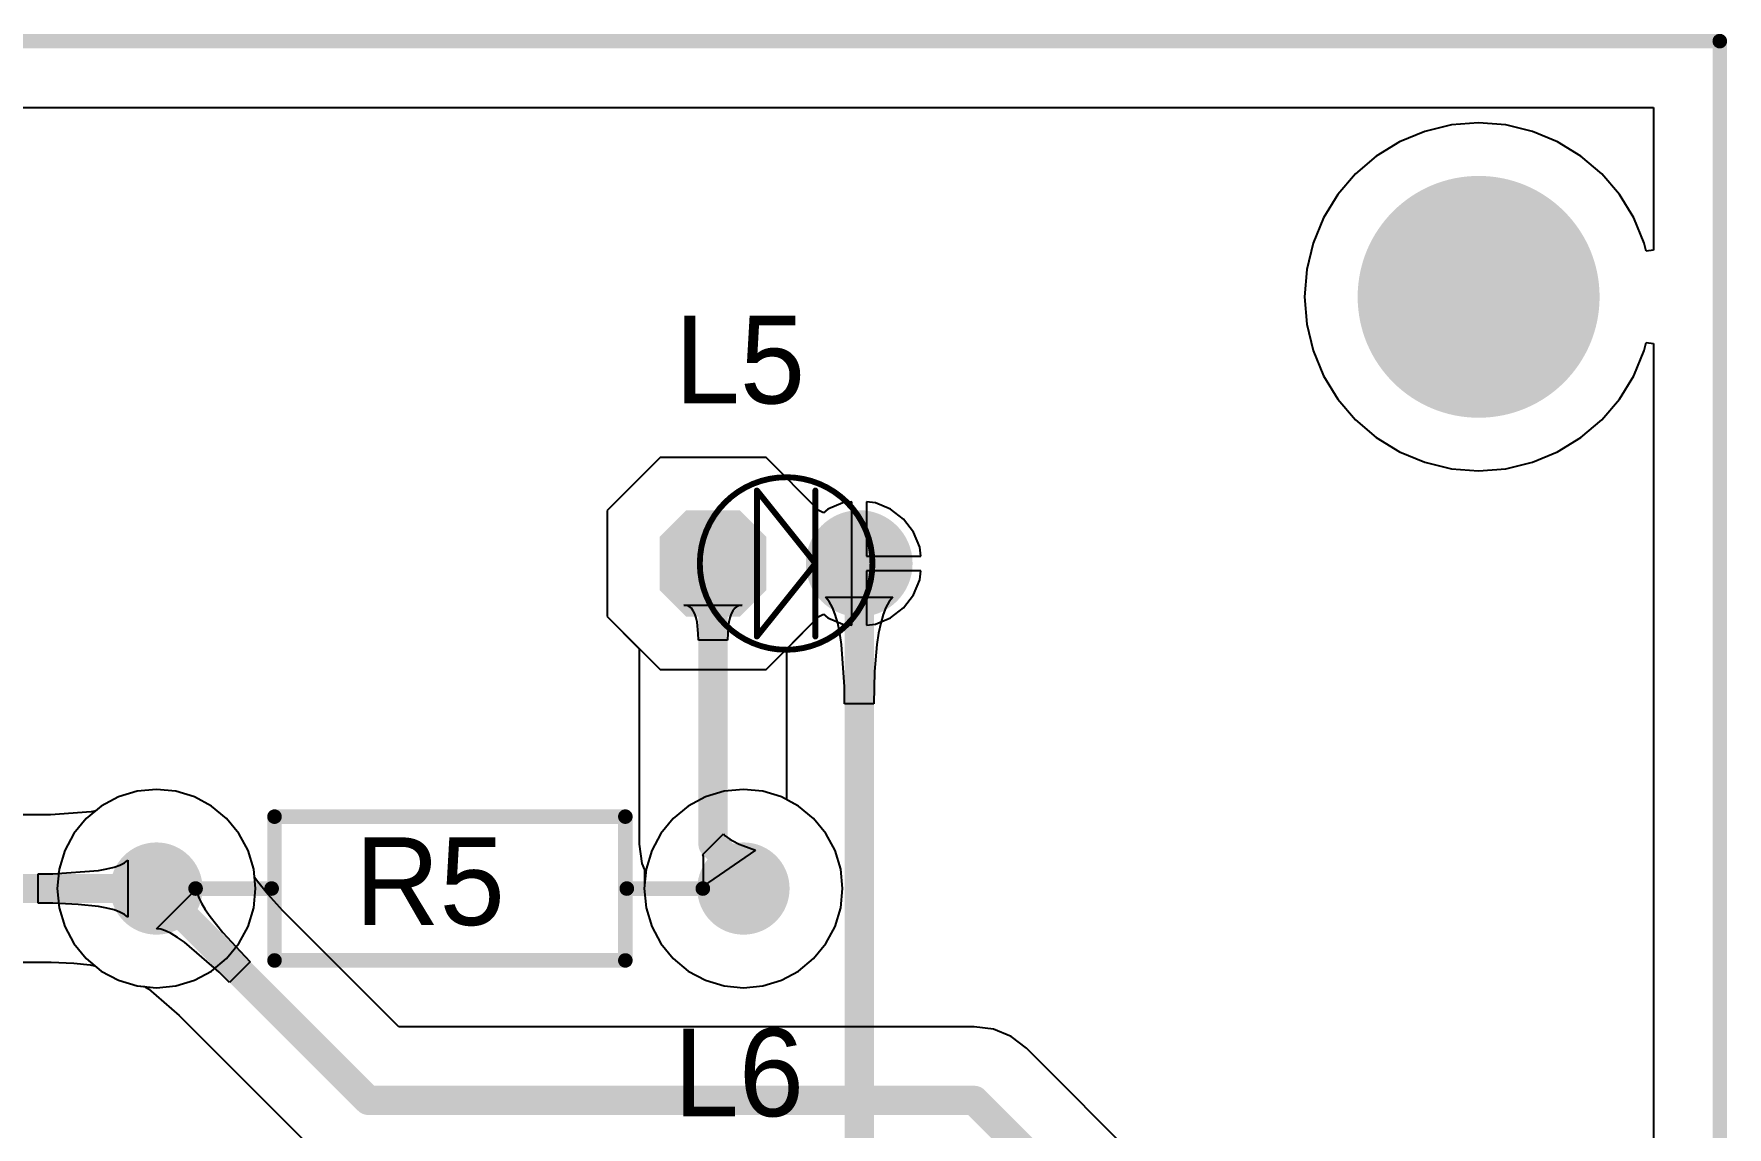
# Model space of a CAD drawing. Header units: millimetres. Extents: x 0 to 140, y 0 to 130.
# Drawn here: x 110.79 to 140.21, y 111.17 to 130.18 of the extents above; entities that cross this region are included whole.
import ezdxf

# ---------------------------------------------------------------- set-up
doc = ezdxf.new("R2010")
doc.units = ezdxf.units.MM
for name, color, linetype in [('BottomLayer', 5, 'Continuous'), ('BottomSolder', 6, 'Continuous'), ('KeepOutLayer', 6, 'Continuous'), ('MultiLayer', 9, 'Continuous'), ('PadHoleLayer', 156, 'Continuous'), ('TopLayer', 1, 'Continuous'), ('TopOverlay', 2, 'Continuous'), ('TopSolder', 216, 'Continuous')]:
    doc.layers.add(name, color=color, linetype=linetype)

# ---------------------------------------------------------------- blocks, each defined once
blk = doc.blocks.new('_________1_4__52')
at = {"layer": 'BottomLayer'}
h = blk.add_hatch(color=5, dxfattribs=at)
edge = h.paths.add_edge_path()
edge.add_arc((-5.1, 0), 0.7, 0, 360)
h = blk.add_hatch(color=5, dxfattribs=at)
edge = h.paths.add_edge_path()
edge.add_arc((5.1, 0), 0.7, 0, 360)
at = {"layer": 'BottomSolder'}
h = blk.add_hatch(color=6, dxfattribs=at)
edge = h.paths.add_edge_path()
edge.add_arc((-5.1, 0), 0.802, 0, 360)
h = blk.add_hatch(color=6, dxfattribs=at)
edge = h.paths.add_edge_path()
edge.add_arc((5.1, 0), 0.802, 0, 360)
at = {"layer": 'MultiLayer'}
h = blk.add_hatch(color=9, dxfattribs=at)
edge = h.paths.add_edge_path()
edge.add_arc((-5.1, 0), 0.7, 0, 360)
h = blk.add_hatch(color=9, dxfattribs=at)
edge = h.paths.add_edge_path()
edge.add_arc((5.1, 0), 0.7, 0, 360)
at = {"layer": 'PadHoleLayer'}
h = blk.add_hatch(color=156, dxfattribs=at)
edge = h.paths.add_edge_path()
edge.add_arc((-5.1, 0), 0.3, 0, 360)
h = blk.add_hatch(color=156, dxfattribs=at)
edge = h.paths.add_edge_path()
edge.add_arc((5.1, 0), 0.3, 0, 360)
at = {"layer": 'TopLayer'}
h = blk.add_hatch(color=1, dxfattribs=at)
edge = h.paths.add_edge_path()
edge.add_arc((-5.1, 0), 0.7, 0, 360)
h = blk.add_hatch(color=1, dxfattribs=at)
edge = h.paths.add_edge_path()
edge.add_arc((5.1, 0), 0.7, 0, 360)
at = {"layer": 'TopSolder'}
h = blk.add_hatch(color=216, dxfattribs=at)
edge = h.paths.add_edge_path()
edge.add_arc((-5.1, 0), 0.802, 0, 360)
h = blk.add_hatch(color=216, dxfattribs=at)
edge = h.paths.add_edge_path()
edge.add_arc((5.1, 0), 0.802, 0, 360)
at = {"layer": 'TopOverlay', "const_width": 0.254}
for points in [[(-3.048, 1.25), (-3.048, -1.25)], [(3.048, 1.25), (-3.048, 1.25)], [(3.048, 1.25), (3.048, -1.25)], [(-3.073, 0), (-4.394, 0)], [(4.42, 0), (3.099, 0)], [(3.048, -1.25), (-3.048, -1.25)]]:
    blk.add_lwpolyline(points, dxfattribs=at)
at = {"layer": 'TopOverlay', "const_width": 0.127}
for points in [[(-3.111, 1.25, 1), (-2.985, 1.25, 1)], [(-3.111, 1.25, 1), (-2.985, 1.25, 1)], [(2.985, 1.25, 1), (3.111, 1.25, 1)], [(2.985, 1.25, 1), (3.111, 1.25, 1)], [(-4.458, 0, 1), (-4.331, 0, 1)], [(-3.137, 0, 1), (-3.01, 0, 1)], [(3.035, 0, 1), (3.162, 0, 1)], [(4.356, 0, 1), (4.483, 0, 1)], [(-3.111, -1.25, 1), (-2.985, -1.25, 1)], [(-3.111, -1.25, 1), (-2.985, -1.25, 1)], [(2.985, -1.25, 1), (3.111, -1.25, 1)], [(2.985, -1.25, 1), (3.111, -1.25, 1)]]:
    blk.add_lwpolyline(points, format="xyb", close=True, dxfattribs=at)
blk = doc.blocks.new('LED_3MM_RED_65')
at = {"layer": 'BottomLayer'}
blk.add_hatch(color=5, dxfattribs=at).paths.add_polyline_path([(0.413, 0.826), (-0.413, 0.826), (-0.826, 0.413), (-0.826, -0.413), (-0.413, -0.826), (0.413, -0.826), (0.826, -0.413), (0.826, 0.413)])
h = blk.add_hatch(color=5, dxfattribs=at)
edge = h.paths.add_edge_path()
edge.add_arc((2.54, 0), 0.826, 0, 360)
at = {"layer": 'BottomSolder'}
blk.add_hatch(color=6, dxfattribs=at).paths.add_polyline_path([(0.464, 0.927), (-0.464, 0.927), (-0.927, 0.464), (-0.927, -0.464), (-0.464, -0.927), (0.464, -0.927), (0.927, -0.464), (0.927, 0.464)])
h = blk.add_hatch(color=6, dxfattribs=at)
edge = h.paths.add_edge_path()
edge.add_arc((2.54, 0), 0.927, 0, 360)
at = {"layer": 'MultiLayer'}
blk.add_hatch(color=9, dxfattribs=at).paths.add_polyline_path([(0.413, 0.826), (-0.413, 0.826), (-0.826, 0.413), (-0.826, -0.413), (-0.413, -0.826), (0.413, -0.826), (0.826, -0.413), (0.826, 0.413)])
h = blk.add_hatch(color=9, dxfattribs=at)
edge = h.paths.add_edge_path()
edge.add_arc((2.54, 0), 0.826, 0, 360)
at = {"layer": 'PadHoleLayer'}
h = blk.add_hatch(color=156, dxfattribs=at)
edge = h.paths.add_edge_path()
edge.add_arc((0, 0), 0.508, 0, 360)
h = blk.add_hatch(color=156, dxfattribs=at)
edge = h.paths.add_edge_path()
edge.add_arc((2.54, 0), 0.508, 0, 360)
at = {"layer": 'TopLayer'}
blk.add_hatch(color=1, dxfattribs=at).paths.add_polyline_path([(0.413, 0.826), (-0.413, 0.826), (-0.826, 0.413), (-0.826, -0.413), (-0.413, -0.826), (0.413, -0.826), (0.826, -0.413), (0.826, 0.413)])
h = blk.add_hatch(color=1, dxfattribs=at)
edge = h.paths.add_edge_path()
edge.add_arc((2.54, 0), 0.826, 0, 360)
at = {"layer": 'TopSolder'}
blk.add_hatch(color=216, dxfattribs=at).paths.add_polyline_path([(0.464, 0.927), (-0.464, 0.927), (-0.927, 0.464), (-0.927, -0.464), (-0.464, -0.927), (0.464, -0.927), (0.927, -0.464), (0.927, 0.464)])
h = blk.add_hatch(color=216, dxfattribs=at)
edge = h.paths.add_edge_path()
edge.add_arc((2.54, 0), 0.927, 0, 360)
at = {"layer": 'TopOverlay'}
for points, const_width in [([(2.77, 0, 1), (-0.23, 0, 1)], 0.102), ([(0.737, 1.27, 1), (0.787, 1.27, 1)], 0.0508), ([(0.737, 1.27, 1), (0.787, 1.27, 1)], 0.0508), ([(1.753, 1.27, 1), (1.803, 1.27, 1)], 0.0508), ([(-0.255, 0, 1), (-0.205, 0, 1)], 0.0508), ([(1.753, 0, 1), (1.803, 0, 1)], 0.0508), ([(1.753, 0, 1), (1.803, 0, 1)], 0.0508), ([(1.753, 0, 1), (1.803, 0, 1)], 0.0508), ([(1.753, 0, 1), (1.803, 0, 1)], 0.0508), ([(2.745, 0, 1), (2.795, 0, 1)], 0.0508), ([(0.737, -1.27, 1), (0.787, -1.27, 1)], 0.0508), ([(0.737, -1.27, 1), (0.787, -1.27, 1)], 0.0508), ([(1.753, -1.27, 1), (1.803, -1.27, 1)], 0.0508)]:
    blk.add_lwpolyline(points, format="xyb", close=True, dxfattribs=dict(at, const_width=const_width))
at = {"layer": 'TopOverlay', "const_width": 0.102}
for points in [[(0.762, 1.27), (1.778, 0)], [(0.762, -1.27), (0.762, 1.27)], [(1.778, 0), (1.778, 1.27)], [(0.762, -1.27), (1.778, 0)], [(1.778, -1.27), (1.778, 0)]]:
    blk.add_lwpolyline(points, dxfattribs=at)

msp = doc.modelspace()

# ---------------------------------------------------------------- hatches: boundary and pattern name
at = {"layer": 'BottomLayer'}
h = msp.add_hatch(color=5, dxfattribs=at)
edge = h.paths.add_edge_path()
edge.add_arc((135.89, 125.603), 2, 0, 360)
at = {"layer": 'BottomSolder'}
h = msp.add_hatch(color=6, dxfattribs=at)
edge = h.paths.add_edge_path()
edge.add_arc((135.89, 125.603), 2.102, 0, 360)
at = {"layer": 'MultiLayer'}
h = msp.add_hatch(color=9, dxfattribs=at)
edge = h.paths.add_edge_path()
edge.add_arc((135.89, 125.603), 2, 0, 360)
at = {"layer": 'PadHoleLayer'}
h = msp.add_hatch(color=156, dxfattribs=at)
edge = h.paths.add_edge_path()
edge.add_arc((135.89, 125.603), 1.5, 0, 360)
at = {"layer": 'TopLayer'}
h = msp.add_hatch(color=1, dxfattribs=at)
edge = h.paths.add_edge_path()
edge.add_arc((135.89, 125.603), 2, 0, 360)
at = {"layer": 'TopSolder'}
h = msp.add_hatch(color=216, dxfattribs=at)
edge = h.paths.add_edge_path()
edge.add_arc((135.89, 125.603), 2.102, 0, 360)

# ---------------------------------------------------------------- linework, layer by layer
at = {"layer": 'BottomLayer'}
for p, q in [((1.153, 128.895), (138.928, 128.895)), ((138.928, 128.895), (138.928, 126.412)), ((135.417, 128.591), (134.955, 128.48)), ((135.89, 128.628), (135.417, 128.591)), ((136.363, 128.591), (135.89, 128.628)), ((136.825, 128.48), (136.363, 128.591)), ((134.517, 128.299), (134.112, 128.051)), ((134.955, 128.48), (134.517, 128.299)), ((137.263, 128.299), (136.825, 128.48)), ((137.668, 128.051), (137.263, 128.299)), ((134.112, 128.051), (133.751, 127.742)), ((138.029, 127.742), (137.668, 128.051)), ((133.751, 127.742), (133.442, 127.381)), ((138.338, 127.381), (138.029, 127.742)), ((133.442, 127.381), (133.194, 126.976)), ((138.586, 126.976), (138.338, 127.381)), ((133.194, 126.976), (133.013, 126.538)), ((138.767, 126.538), (138.586, 126.976)), ((133.013, 126.538), (132.902, 126.076)), ((138.801, 126.397), (138.767, 126.538)), ((138.928, 126.412), (138.801, 126.397)), ((132.902, 126.076), (132.865, 125.603)), ((132.865, 125.603), (132.902, 125.13)), ((132.902, 125.13), (133.013, 124.668)), ((138.767, 124.668), (138.801, 124.809)), ((138.801, 124.809), (138.928, 124.794)), ((138.928, 124.794), (138.928, 5.635)), ((133.013, 124.668), (133.194, 124.23)), ((138.586, 124.23), (138.767, 124.668)), ((133.194, 124.23), (133.442, 123.825)), ((138.338, 123.825), (138.586, 124.23)), ((133.442, 123.825), (133.751, 123.464)), ((138.029, 123.464), (138.338, 123.825)), ((133.751, 123.464), (134.112, 123.155)), ((137.668, 123.155), (138.029, 123.464)), ((134.112, 123.155), (134.517, 122.907)), ((137.263, 122.907), (137.668, 123.155)), ((121.666, 122.808), (120.745, 121.888)), ((123.508, 122.808), (121.666, 122.808)), ((124.428, 121.888), (123.508, 122.808)), ((134.517, 122.907), (134.955, 122.726)), ((134.955, 122.726), (135.417, 122.615)), ((136.363, 122.615), (136.825, 122.726)), ((136.825, 122.726), (137.263, 122.907)), ((135.417, 122.615), (135.89, 122.578)), ((135.89, 122.578), (136.363, 122.615)), ((120.745, 121.888), (120.745, 120.046)), ((124.505, 121.85), (124.428, 121.888)), ((124.583, 121.91), (124.505, 121.85)), ((124.845, 122.019), (124.583, 121.91)), ((125, 122.039), (124.845, 122.019)), ((125, 120.967), (125, 122.039)), ((125.409, 122.019), (125.254, 122.039)), ((125.254, 122.039), (125.254, 121.094)), ((125.671, 121.91), (125.409, 122.019)), ((125.897, 121.737), (125.671, 121.91)), ((126.07, 121.511), (125.897, 121.737)), ((126.179, 121.249), (126.07, 121.511)), ((126.199, 121.094), (126.179, 121.249)), ((125, 119.895), (125, 120.967)), ((125.254, 121.094), (126.199, 121.094)), ((126.199, 120.84), (125.254, 120.84)), ((125.254, 120.84), (125.254, 119.895)), ((126.07, 120.423), (126.179, 120.685)), ((126.179, 120.685), (126.199, 120.84)), ((124.606, 120.306), (124.543, 120.384)), ((124.543, 120.384), (125.711, 120.384)), ((125.711, 120.384), (125.648, 120.306)), ((125.897, 120.197), (126.07, 120.423)), ((120.745, 120.046), (121.306, 119.486)), ((122.129, 120.237), (122.081, 120.243)), ((122.081, 120.243), (123.093, 120.243)), ((122.172, 120.219), (122.129, 120.237)), ((122.21, 120.189), (122.172, 120.219)), ((122.242, 120.146), (122.21, 120.189)), ((122.27, 120.092), (122.242, 120.146)), ((122.293, 120.025), (122.27, 120.092)), ((122.904, 120.092), (122.881, 120.025)), ((122.932, 120.146), (122.904, 120.092)), ((122.964, 120.189), (122.932, 120.146)), ((123.002, 120.219), (122.964, 120.189)), ((123.045, 120.237), (123.002, 120.219)), ((123.093, 120.243), (123.045, 120.237)), ((123.868, 119.486), (124.428, 120.046)), ((124.428, 120.046), (124.505, 120.084)), ((124.505, 120.084), (124.583, 120.024)), ((124.662, 120.204), (124.606, 120.306)), ((124.711, 120.078), (124.662, 120.204)), ((124.754, 119.928), (124.711, 120.078)), ((125.543, 120.078), (125.5, 119.928)), ((125.592, 120.204), (125.543, 120.078)), ((125.648, 120.306), (125.592, 120.204)), ((125.671, 120.024), (125.897, 120.197)), ((122.31, 119.946), (122.293, 120.025)), ((122.33, 119.752), (122.31, 119.946)), ((122.333, 119.636), (122.33, 119.752)), ((122.844, 119.752), (122.841, 119.636)), ((122.851, 119.855), (122.844, 119.752)), ((122.864, 119.946), (122.851, 119.855)), ((122.881, 120.025), (122.864, 119.946)), ((124.583, 120.024), (124.845, 119.915)), ((124.79, 119.755), (124.754, 119.928)), ((124.82, 119.558), (124.79, 119.755)), ((124.845, 119.915), (125, 119.895)), ((125.254, 119.895), (125.409, 119.915)), ((125.409, 119.915), (125.671, 120.024)), ((125.464, 119.755), (125.434, 119.558)), ((125.5, 119.928), (125.464, 119.755)), ((121.306, 119.486), (121.306, 116.085)), ((122.841, 119.636), (122.333, 119.636)), ((123.868, 116.859), (123.868, 119.486)), ((124.87, 118.823), (124.82, 119.558)), ((125.434, 119.558), (125.394, 119.092)), ((125.394, 119.092), (125.381, 118.53)), ((124.873, 118.53), (124.87, 118.823)), ((125.381, 118.53), (124.873, 118.53)), ((112.255, 116.909), (111.957, 116.75)), ((112.579, 117.007), (112.255, 116.909)), ((112.915, 117.04), (112.579, 117.007)), ((113.251, 117.007), (112.915, 117.04)), ((113.575, 116.909), (113.251, 117.007)), ((113.873, 116.75), (113.575, 116.909)), ((124.073, 116.75), (123.868, 116.859)), ((111.075, 116.597), (108.458, 116.597)), ((111.78, 116.648), (111.075, 116.597)), ((111.837, 116.659), (111.78, 116.648)), ((111.85, 116.662), (111.837, 116.659)), ((111.957, 116.75), (111.85, 116.662)), ((114.134, 116.535), (113.873, 116.75)), ((114.349, 116.274), (114.134, 116.535)), ((124.334, 116.535), (124.073, 116.75)), ((124.549, 116.274), (124.334, 116.535)), ((114.508, 115.976), (114.349, 116.274)), ((122.407, 115.906), (122.767, 116.265)), ((122.767, 116.265), (122.8, 116.235)), ((122.8, 116.235), (122.838, 116.205)), ((124.708, 115.976), (124.549, 116.274)), ((114.606, 115.652), (114.508, 115.976)), ((121.306, 116.085), (121.35, 115.754)), ((123.326, 115.983), (122.416, 115.359)), ((122.838, 116.205), (122.881, 116.176)), ((122.881, 116.176), (122.929, 116.147)), ((122.929, 116.147), (123.041, 116.09)), ((123.041, 116.09), (123.105, 116.063)), ((123.105, 116.063), (123.326, 115.983)), ((124.806, 115.652), (124.708, 115.976)), ((111.91, 115.63), (112.055, 115.657)), ((112.055, 115.657), (112.179, 115.688)), ((112.179, 115.688), (112.281, 115.724)), ((112.281, 115.724), (112.361, 115.765)), ((112.361, 115.765), (112.42, 115.811)), ((112.42, 115.811), (112.42, 114.821)), ((114.639, 115.316), (114.606, 115.652)), ((121.35, 115.754), (121.396, 115.641)), ((121.396, 115.641), (121.397, 115.483)), ((122.415, 115.893), (122.407, 115.906)), ((122.421, 115.871), (122.415, 115.893)), ((122.422, 115.455), (122.421, 115.871)), ((124.839, 115.316), (124.806, 115.652)), ((110.863, 115.57), (111.115, 115.572)), ((110.863, 115.062), (110.863, 115.57)), ((111.115, 115.572), (111.91, 115.63)), ((121.396, 115.374), (121.391, 115.316)), ((121.397, 115.483), (121.393, 115.417)), ((121.393, 115.417), (121.396, 115.374)), ((122.416, 115.359), (122.422, 115.455)), ((111.115, 115.06), (110.863, 115.062)), ((111.556, 115.04), (111.115, 115.06)), ((114.606, 114.98), (114.639, 115.316)), ((121.391, 115.316), (121.424, 114.98)), ((124.806, 114.98), (124.839, 115.316)), ((111.91, 115.002), (111.556, 115.04)), ((112.055, 114.975), (111.91, 115.002)), ((112.179, 114.944), (112.055, 114.975)), ((112.281, 114.908), (112.179, 114.944)), ((112.361, 114.867), (112.281, 114.908)), ((112.42, 114.821), (112.361, 114.867)), ((114.508, 114.656), (114.606, 114.98)), ((121.424, 114.98), (121.522, 114.656)), ((124.708, 114.656), (124.806, 114.98)), ((114.349, 114.358), (114.508, 114.656)), ((121.522, 114.656), (121.681, 114.358)), ((124.549, 114.358), (124.708, 114.656)), ((114.134, 114.097), (114.349, 114.358)), ((121.681, 114.358), (121.896, 114.097)), ((124.334, 114.097), (124.549, 114.358)), ((108.989, 114.035), (111.087, 114.035)), ((111.087, 114.035), (111.088, 114.035)), ((111.088, 114.035), (111.478, 114.018)), ((111.478, 114.018), (111.762, 113.987)), ((111.762, 113.987), (111.837, 113.973)), ((111.837, 113.973), (111.85, 113.97)), ((111.85, 113.97), (111.957, 113.882)), ((111.957, 113.882), (112.255, 113.723)), ((113.575, 113.723), (113.873, 113.882)), ((113.873, 113.882), (114.134, 114.097)), ((121.896, 114.097), (122.157, 113.882)), ((122.157, 113.882), (122.455, 113.723)), ((123.775, 113.723), (124.073, 113.882)), ((124.073, 113.882), (124.334, 114.097)), ((112.255, 113.723), (112.579, 113.625)), ((112.579, 113.625), (112.915, 113.592)), ((112.915, 113.592), (113.251, 113.625)), ((113.251, 113.625), (113.575, 113.723)), ((122.455, 113.723), (122.779, 113.625)), ((122.779, 113.625), (123.115, 113.592)), ((123.115, 113.592), (123.451, 113.625)), ((123.451, 113.625), (123.775, 113.723))]:
    msp.add_line(p, q, dxfattribs=at)
at = {"layer": 'BottomLayer', "const_width": 0.508}
for points in [[(122.587, 116.085), (122.587, 120.967)], [(125.127, 108.563), (125.127, 120.967)], [(122.587, 116.085), (123.115, 115.557)], [(123.115, 115.316), (123.115, 115.557)], [(108.458, 115.316), (112.915, 115.316)]]:
    msp.add_lwpolyline(points, dxfattribs=at)
at = {"layer": 'BottomLayer', "const_width": 0.254}
for points in [[(122.46, 120.967, 1), (122.714, 120.967, 1)], [(125, 120.967, 1), (125.254, 120.967, 1)], [(122.46, 116.085, 1), (122.714, 116.085, 1)], [(122.46, 116.085, 1), (122.714, 116.085, 1)], [(122.988, 115.557, 1), (123.242, 115.557, 1)], [(122.988, 115.557, 1), (123.242, 115.557, 1)], [(112.788, 115.316, 1), (113.042, 115.316, 1)], [(122.988, 115.316, 1), (123.242, 115.316, 1)]]:
    msp.add_lwpolyline(points, format="xyb", close=True, dxfattribs=at)
at = {"layer": 'KeepOutLayer', "const_width": 0.254}
for points in [[(0, 130.048), (140.081, 130.048)], [(140.081, 130.048), (140.081, 0)]]:
    msp.add_lwpolyline(points, dxfattribs=at)
at = {"layer": 'KeepOutLayer', "const_width": 0.127}
msp.add_lwpolyline([(140.017, 130.048, 1), (140.144, 130.048, 1)], format="xyb", close=True, dxfattribs=at)
msp.add_lwpolyline([(140.017, 130.048, 1), (140.144, 130.048, 1)], format="xyb", close=True, dxfattribs=at)
at = {"layer": 'TopLayer'}
for p, q in [((1.153, 128.895), (138.928, 128.895)), ((138.928, 128.895), (138.928, 126.412)), ((135.417, 128.591), (134.955, 128.48)), ((135.89, 128.628), (135.417, 128.591)), ((136.363, 128.591), (135.89, 128.628)), ((136.825, 128.48), (136.363, 128.591)), ((134.517, 128.299), (134.112, 128.051)), ((134.955, 128.48), (134.517, 128.299)), ((137.263, 128.299), (136.825, 128.48)), ((137.668, 128.051), (137.263, 128.299)), ((134.112, 128.051), (133.751, 127.742)), ((138.029, 127.742), (137.668, 128.051)), ((133.751, 127.742), (133.442, 127.381)), ((138.338, 127.381), (138.029, 127.742)), ((133.442, 127.381), (133.194, 126.976)), ((138.586, 126.976), (138.338, 127.381)), ((133.194, 126.976), (133.013, 126.538)), ((138.767, 126.538), (138.586, 126.976)), ((133.013, 126.538), (132.902, 126.076)), ((138.801, 126.397), (138.767, 126.538)), ((138.928, 126.412), (138.801, 126.397)), ((132.902, 126.076), (132.865, 125.603)), ((132.865, 125.603), (132.902, 125.13)), ((132.902, 125.13), (133.013, 124.668)), ((138.767, 124.668), (138.801, 124.809)), ((138.801, 124.809), (138.928, 124.794)), ((138.928, 124.794), (138.928, 5.635)), ((133.013, 124.668), (133.194, 124.23)), ((138.586, 124.23), (138.767, 124.668)), ((133.194, 124.23), (133.442, 123.825)), ((138.338, 123.825), (138.586, 124.23)), ((133.442, 123.825), (133.751, 123.464)), ((138.029, 123.464), (138.338, 123.825)), ((133.751, 123.464), (134.112, 123.155)), ((137.668, 123.155), (138.029, 123.464)), ((134.112, 123.155), (134.517, 122.907)), ((137.263, 122.907), (137.668, 123.155)), ((121.666, 122.808), (120.745, 121.888)), ((123.508, 122.808), (121.666, 122.808)), ((124.428, 121.888), (123.508, 122.808)), ((134.517, 122.907), (134.955, 122.726)), ((134.955, 122.726), (135.417, 122.615)), ((136.363, 122.615), (136.825, 122.726)), ((136.825, 122.726), (137.263, 122.907)), ((135.417, 122.615), (135.89, 122.578)), ((135.89, 122.578), (136.363, 122.615)), ((120.745, 121.888), (120.745, 120.046)), ((124.505, 121.85), (124.428, 121.888)), ((124.583, 121.91), (124.505, 121.85)), ((124.845, 122.019), (124.583, 121.91)), ((125, 122.039), (124.845, 122.019)), ((125, 120.967), (125, 122.039)), ((125.409, 122.019), (125.254, 122.039)), ((125.254, 122.039), (125.254, 121.094)), ((125.671, 121.91), (125.409, 122.019)), ((125.897, 121.737), (125.671, 121.91)), ((126.07, 121.511), (125.897, 121.737)), ((126.179, 121.249), (126.07, 121.511)), ((126.199, 121.094), (126.179, 121.249)), ((125, 119.895), (125, 120.967)), ((125.254, 121.094), (126.199, 121.094)), ((126.199, 120.84), (125.254, 120.84)), ((125.254, 120.84), (125.254, 119.895)), ((126.07, 120.423), (126.179, 120.685)), ((126.179, 120.685), (126.199, 120.84)), ((125.897, 120.197), (126.07, 120.423)), ((120.745, 120.046), (121.666, 119.125)), ((123.508, 119.125), (124.428, 120.046)), ((124.428, 120.046), (124.505, 120.084)), ((124.505, 120.084), (124.583, 120.024)), ((125.671, 120.024), (125.897, 120.197)), ((124.583, 120.024), (124.845, 119.915)), ((124.845, 119.915), (125, 119.895)), ((125.254, 119.895), (125.409, 119.915)), ((125.409, 119.915), (125.671, 120.024)), ((121.666, 119.125), (123.508, 119.125)), ((112.255, 116.909), (111.957, 116.75)), ((112.579, 117.007), (112.255, 116.909)), ((112.915, 117.04), (112.579, 117.007)), ((113.251, 117.007), (112.915, 117.04)), ((113.575, 116.909), (113.251, 117.007)), ((113.873, 116.75), (113.575, 116.909)), ((122.455, 116.909), (122.157, 116.75)), ((122.779, 117.007), (122.455, 116.909)), ((123.115, 117.04), (122.779, 117.007)), ((123.451, 117.007), (123.115, 117.04)), ((123.775, 116.909), (123.451, 117.007)), ((124.073, 116.75), (123.775, 116.909)), ((111.696, 116.535), (111.481, 116.274)), ((111.957, 116.75), (111.696, 116.535)), ((114.134, 116.535), (113.873, 116.75)), ((114.349, 116.274), (114.134, 116.535)), ((121.896, 116.535), (121.681, 116.274)), ((122.157, 116.75), (121.896, 116.535)), ((124.334, 116.535), (124.073, 116.75)), ((124.549, 116.274), (124.334, 116.535)), ((111.481, 116.274), (111.322, 115.976)), ((114.508, 115.976), (114.349, 116.274)), ((121.681, 116.274), (121.522, 115.976)), ((124.708, 115.976), (124.549, 116.274)), ((111.322, 115.976), (111.224, 115.652)), ((114.606, 115.652), (114.508, 115.976)), ((121.522, 115.976), (121.424, 115.652)), ((124.806, 115.652), (124.708, 115.976)), ((111.224, 115.652), (111.191, 115.316)), ((114.62, 115.515), (114.606, 115.652)), ((121.424, 115.652), (121.391, 115.316)), ((124.839, 115.316), (124.806, 115.652)), ((114.627, 115.503), (114.62, 115.515)), ((114.67, 115.441), (114.627, 115.503)), ((114.849, 115.217), (114.67, 115.441)), ((111.191, 115.316), (111.224, 114.98)), ((112.915, 114.616), (113.615, 115.316)), ((113.615, 115.316), (113.624, 115.242)), ((113.624, 115.242), (113.652, 115.156)), ((113.652, 115.156), (113.699, 115.059)), ((113.699, 115.059), (113.764, 114.949)), ((115.113, 114.93), (114.849, 115.217)), ((121.391, 115.316), (121.424, 114.98)), ((124.806, 114.98), (124.839, 115.316)), ((111.224, 114.98), (111.322, 114.656)), ((113.764, 114.949), (113.848, 114.828)), ((113.848, 114.828), (114.071, 114.55)), ((115.113, 114.929), (115.113, 114.93)), ((117.129, 112.914), (115.113, 114.929)), ((121.424, 114.98), (121.522, 114.656)), ((124.708, 114.656), (124.806, 114.98)), ((111.322, 114.656), (111.481, 114.358)), ((112.989, 114.607), (112.915, 114.616)), ((113.075, 114.579), (112.989, 114.607)), ((113.172, 114.532), (113.075, 114.579)), ((113.282, 114.467), (113.172, 114.532)), ((113.403, 114.383), (113.282, 114.467)), ((114.071, 114.55), (114.369, 114.225)), ((121.522, 114.656), (121.681, 114.358)), ((124.549, 114.358), (124.708, 114.656)), ((111.481, 114.358), (111.696, 114.097)), ((114.006, 113.862), (113.403, 114.383)), ((114.369, 114.225), (114.546, 114.044)), ((121.681, 114.358), (121.896, 114.097)), ((124.334, 114.097), (124.549, 114.358)), ((111.696, 114.097), (111.957, 113.882)), ((111.957, 113.882), (112.255, 113.723)), ((114.546, 114.044), (114.187, 113.685)), ((121.896, 114.097), (122.157, 113.882)), ((122.157, 113.882), (122.455, 113.723)), ((123.775, 113.723), (124.073, 113.882)), ((124.073, 113.882), (124.334, 114.097)), ((112.255, 113.723), (112.579, 113.625)), ((112.579, 113.625), (112.716, 113.611)), ((112.716, 113.611), (112.728, 113.604)), ((112.728, 113.604), (112.775, 113.572)), ((112.775, 113.572), (113.31, 113.109)), ((114.187, 113.685), (114.006, 113.862)), ((122.455, 113.723), (122.779, 113.625)), ((122.779, 113.625), (123.115, 113.592)), ((123.115, 113.592), (123.451, 113.625)), ((123.451, 113.625), (123.775, 113.723)), ((113.31, 113.109), (115.692, 110.727)), ((127.127, 112.914), (117.129, 112.914)), ((127.459, 112.87), (127.127, 112.914)), ((127.767, 112.742), (127.459, 112.87)), ((128.033, 112.539), (127.767, 112.742)), ((137.939, 102.633), (128.033, 112.539))]:
    msp.add_line(p, q, dxfattribs=at)
at = {"layer": 'TopLayer', "const_width": 0.508}
for points in [[(112.915, 115.316), (116.598, 111.633)], [(116.598, 111.633), (127.127, 111.633)], [(127.127, 111.633), (137.033, 101.727)]]:
    msp.add_lwpolyline(points, dxfattribs=at)
at = {"layer": 'TopLayer', "const_width": 0.254}
for points in [[(112.788, 115.316, 1), (113.042, 115.316, 1)], [(116.471, 111.633, 1), (116.725, 111.633, 1)], [(116.471, 111.633, 1), (116.725, 111.633, 1)], [(127, 111.633, 1), (127.254, 111.633, 1)], [(127, 111.633, 1), (127.254, 111.633, 1)]]:
    msp.add_lwpolyline(points, format="xyb", close=True, dxfattribs=at)

# ---------------------------------------------------------------- block references
msp.add_blockref('LED_3MM_RED_65', (122.587, 120.967))
at = {"rotation": 180}
msp.add_blockref('_________1_4__52', (118.015, 115.316), dxfattribs=at)

# ---------------------------------------------------------------- texts
at = {"layer": 'TopOverlay'}
for s, p in [('L5', (121.92, 123.749)), ('R5', (116.364, 114.681)), ('L6', (121.901, 111.357))]:
    msp.add_text(s, height=1.524, dxfattribs=at).set_placement(p)

doc.saveas('drawing.dxf')
